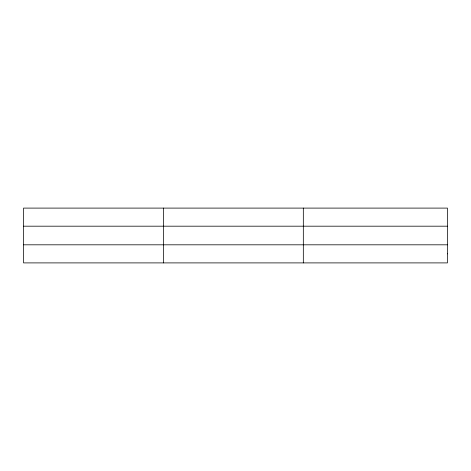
<?xml version="1.0" encoding="UTF-8"?>
<svg xmlns="http://www.w3.org/2000/svg" width="471" height="471" viewBox="0 0 471 471"><rect width="100%" height="100%" fill="white"/><g stroke="black" fill="none" stroke-linecap="round" stroke-linejoin="round"><path stroke-width="0.71" d="M163.437 262.9L163.437 208.1M303.324 262.9L303.324 208.1M23.55 226.186L447.45 226.186M23.55 244.814L447.45 244.814M447.45 253.857L447.45 262.9L23.55 262.9L23.55 208.1L447.45 208.1L447.45 253.857"/></g></svg>
